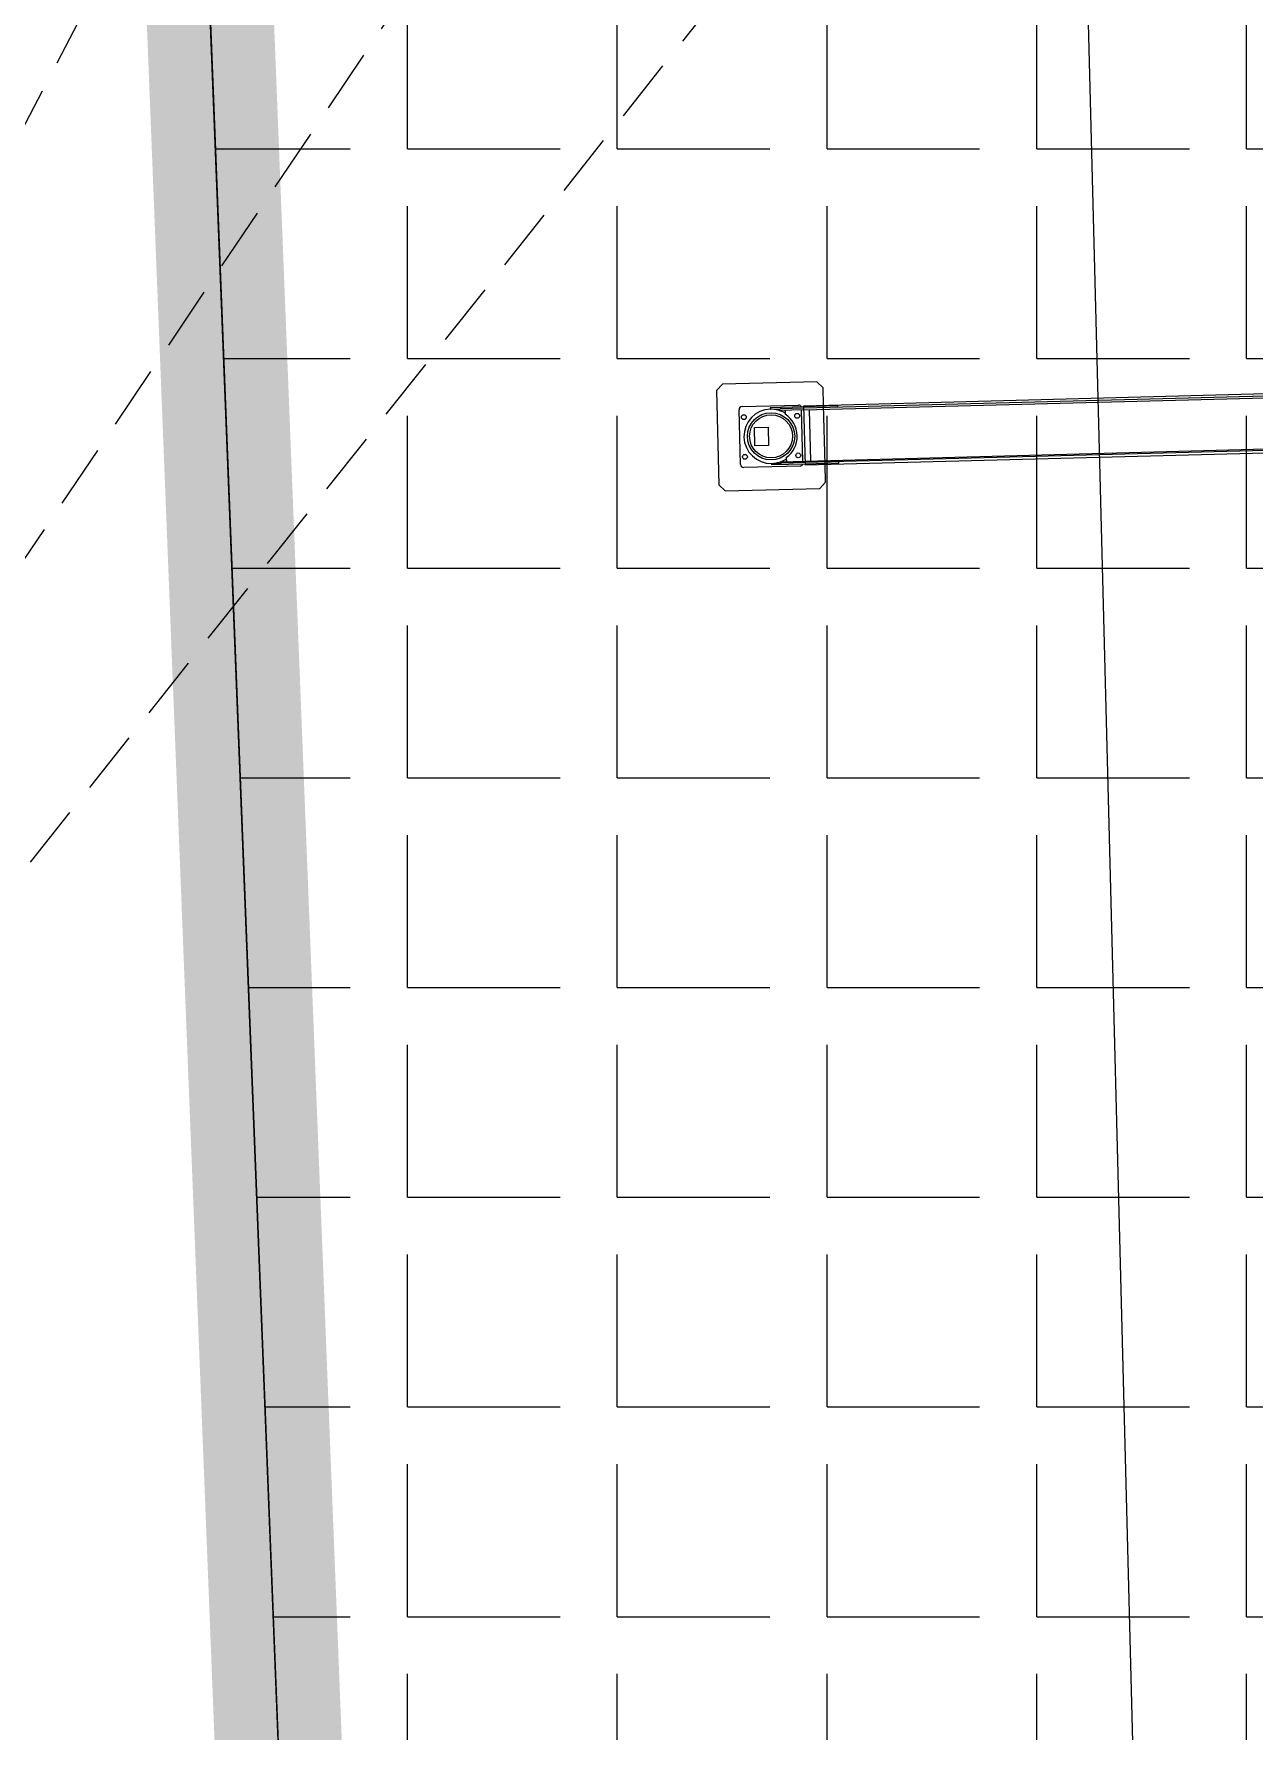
# Model space of a CAD drawing. Header units: metres. Extents: x 668617 to 675126, y 2286318 to 2293677.
# Drawn here: x 669898.53 to 669903.33, y 2287274.1 to 2287280.78 of the extents above; entities that cross this region are included whole.
import ezdxf

# ---------------------------------------------------------------- set-up
doc = ezdxf.new("R2010")
doc.units = ezdxf.units.M
doc.header["$MEASUREMENT"] = 0
doc.linetypes.add('DASHED2', pattern=[0.375, 0.25, -0.125])
doc.linetypes.add('HIDDEN', pattern=[0.375, 0.25, -0.125])
for name, color, linetype in [('0_GUIA', 6, 'Continuous'), ('0_LINEA_INDICADOR_SEÑAL', 253, 'Continuous'), ('0_PREDIO_OBRA', 1, 'Continuous'), ('2', 7, 'Continuous'), ('DMTG-PB-BANQUETAS', 251, 'Continuous'), ('DMTG-PB-LOTIFICACION', 253, 'Continuous'), ('DMTG-PB-MANZANAS', 251, 'Continuous'), ('DMTG-ZONA-TRABAJO', 250, 'Continuous')]:
    doc.layers.add(name, color=color, linetype=linetype)

# ---------------------------------------------------------------- blocks, each defined once
blk = doc.blocks.new('A$C0C9960AB')
at = {"layer": '2'}
for p, q in [((4910.8, 3055), (4930.8, 3075)), ((5240.8, 3075), (4930.8, 3075)), ((5240.8, 3075), (5260.8, 3055)), ((4910.8, 3055), (4910.8, 2745)), ((5260.8, 2745), (5260.8, 3055)), ((4985.8, 2807.5), (4985.8, 2992.5)), ((4995.8, 3002.5), (5175.8, 3002.5)), ((5185.8, 2992.5), (5185.8, 2807.5)), ((4991.8, 2789.5), (4991.8, 2900)), ((4991.8, 2900), (4996.8, 2900)), ((4996.8, 2900), (4996.8, 2867.7)), ((5174.8, 2900), (5174.8, 2867.7)), ((5179.8, 2900), (5174.8, 2900)), ((5179.8, 2789.5), (5179.8, 2900)), ((4996.8, 2870.6), (5001.8, 2870.6)), ((4996.8, 2789.5), (4996.8, 2867.7)), ((5001.8, 2870.6), (5001.8, 2789.5)), ((5014.5, 2851.8), (5001.8, 2851.8)), ((5169.8, 2851.8), (5157, 2851.8)), ((5169.8, 2870.6), (5174.8, 2870.6)), ((5169.8, 2789.5), (5169.8, 2870.6)), ((5174.8, 2789.5), (5174.8, 2867.7)), ((4988.3, 2789.5), (5183.3, 2789.5)), ((4988.3, 1000), (4988.3, 2789.5)), ((4991.8, 2680), (4991.8, 2789.5)), ((4996.8, 1000), (4996.8, 2789.5)), ((5001.8, 2797.5), (5169.8, 2797.5)), ((5001.8, 2789.5), (5001.8, 1000)), ((5169.8, 2789.5), (5169.8, 1000)), ((5174.8, 1000), (5174.8, 2789.5)), ((5179.8, 2680), (5179.8, 2789.5)), ((5183.3, 2789.5), (5183.3, 1000)), ((4930.8, 2725), (4910.8, 2745)), ((5001.8, 2771.8), (5169.8, 2771.8)), ((5240.8, 2725), (5260.8, 2745)), ((4930.8, 2725), (4988.3, 2725)), ((4988.3, 2725), (5183.3, 2725)), ((4991.8, 2680), (4996.8, 2680)), ((5179.8, 2680), (5174.8, 2680)), ((5183.3, 2725), (5240.8, 2725))]:
    blk.add_line(p, q, dxfattribs=at)
blk.add_lwpolyline([(5055.8, 2908.7), (5055.8, 2953.7), (5115.8, 2953.7), (5115.8, 2908.7)], close=True, dxfattribs=at)
for centre, radius in [((5085.8, 2900), 77.5), ((5020.8, 2987.5), 8), ((5085.8, 2900), 70.5), ((5150.8, 2987.5), 8), ((5020.8, 2812.5), 8), ((5150.8, 2812.5), 8)]:
    blk.add_circle(centre, radius, dxfattribs=at)
for centre, radius, start, end in [((4995.8, 2992.5), 10, 90, 180), ((5085.8, 2900), 89, 0, 180), ((5175.8, 2992.5), 10, 0, 90), ((5085.8, 2900), 89, 180, 212.7968), ((5085.8, 2900), 89, 327.2032, 0), ((5085.8, 2900), 86, 214.0943, 325.9057), ((4995.8, 2807.5), 10, 180, 246.4218), ((5175.8, 2807.5), 10, 293.5782, 0)]:
    blk.add_arc(centre, radius, start, end, dxfattribs=at)
blk = doc.blocks.new('*U327')
at = {"linetype": 'Continuous', "lineweight": 15}
blk.add_blockref('A$C0C9960AB', (0, 0), dxfattribs=at)

msp = doc.modelspace()

# ---------------------------------------------------------------- hatches: boundary and pattern name
at = {"layer": 'DMTG-ZONA-TRABAJO', "ltscale": 3}
h = msp.add_hatch(dxfattribs=at)
h.set_pattern_fill('ANGLE', color=30, scale=3)
h.set_pattern_definition([(0, (0, 0), (0, 0.825), [0.6, -0.225]), (90, (0, 0), (-0.825, 5e-17), [0.6, -0.225])])
h.paths.add_polyline_path([(669898.72535, 2287293.51272), (669912.1139, 2287293.84486), (669912.86971, 2287263.37755), (669899.92572, 2287263.05644)])

# ---------------------------------------------------------------- linework, layer by layer
at = {"layer": '0_GUIA', "color": 6}
msp.add_lwpolyline([(669898.72535, 2287293.51272), (669912.1139, 2287293.84486), (669912.86971, 2287263.37755), (669899.92572, 2287263.05644)], close=True, dxfattribs=at)
at = {"layer": '0_LINEA_INDICADOR_SEÑAL', "color": 252, "linetype": 'HIDDEN'}
for points in [[(669894.55364, 2287272.52646), (669911.48411, 2287293.84987)], [(669894.66447, 2287273.02041), (669908.62135, 2287293.75822)], [(669894.6289, 2287273.01945), (669905.42253, 2287293.67886)]]:
    msp.add_lwpolyline(points, dxfattribs=at)
at = {"layer": '0_PREDIO_OBRA', "linetype": 'DASHED2', "ltscale": 5, "const_width": 0.5}
msp.add_lwpolyline([(669852.38103, 2287261.7925), (669899.92572, 2287263.05644), (669898.72535, 2287293.51272), (669851.54894, 2287292.50222)], close=True, dxfattribs=at)
at = {"layer": 'DMTG-PB-BANQUETAS'}
msp.add_lwpolyline([(669903.80057, 2287237.27237), (669901.61619, 2287322.0388), (669901.61268, 2287322.51284), (669901.52613, 2287322.97949), (669901.3594, 2287323.42374), (669901.1164, 2287323.83154), (669900.80604, 2287324.18984), (669900.43723, 2287324.48757), (669900.02091, 2287324.71665), (669899.57202, 2287324.86897), (669899.10253, 2287324.93943), (669898.62841, 2287324.92593), (669817.57543, 2287323.33015), (669817.12799, 2287323.27245), (669816.69995, 2287323.13261), (669816.30632, 2287322.91351), (669815.96117, 2287322.62405), (669815.67559, 2287322.27515), (669815.46266, 2287321.87871), (669815.32648, 2287321.4487), (669815.27517, 2287321.00107), (669817.28222, 2287234.02088)], dxfattribs=at)
at = {"layer": 'DMTG-PB-LOTIFICACION'}
msp.add_line((669898.72535, 2287293.51272), (669899.92572, 2287263.05644), dxfattribs=at)
at = {"layer": 'DMTG-PB-MANZANAS'}
msp.add_lwpolyline([(669897.56102, 2287322.55909), (669898.1662, 2287307.33097), (669898.72535, 2287293.51272), (669899.92572, 2287263.05644), (669900.92438, 2287237.66954), (669853.19905, 2287236.40669), (669820.22145, 2287235.72653), (669819.88067, 2287247.11503), (669819.59131, 2287256.7848), (669819.23128, 2287268.4738), (669818.99849, 2287276.31319), (669818.76391, 2287284.21253), (669818.4029, 2287296.13154), (669817.64526, 2287321.27946), (669830.77454, 2287321.49526), (669839.21413, 2287321.62112), (669850.62341, 2287321.82961), (669868.00255, 2287322.09347)], close=True, dxfattribs=at)

# ---------------------------------------------------------------- block references
at = {"linetype": 'Continuous', "lineweight": 15, "xscale": 0.00119868961392816, "yscale": 0.00119868961392816, "zscale": 0.00119868961392816, "rotation": 91.50600517212919}
msp.add_blockref('*U327', (669905.06552, 2287273.19166), dxfattribs=at)

doc.saveas('drawing.dxf')
